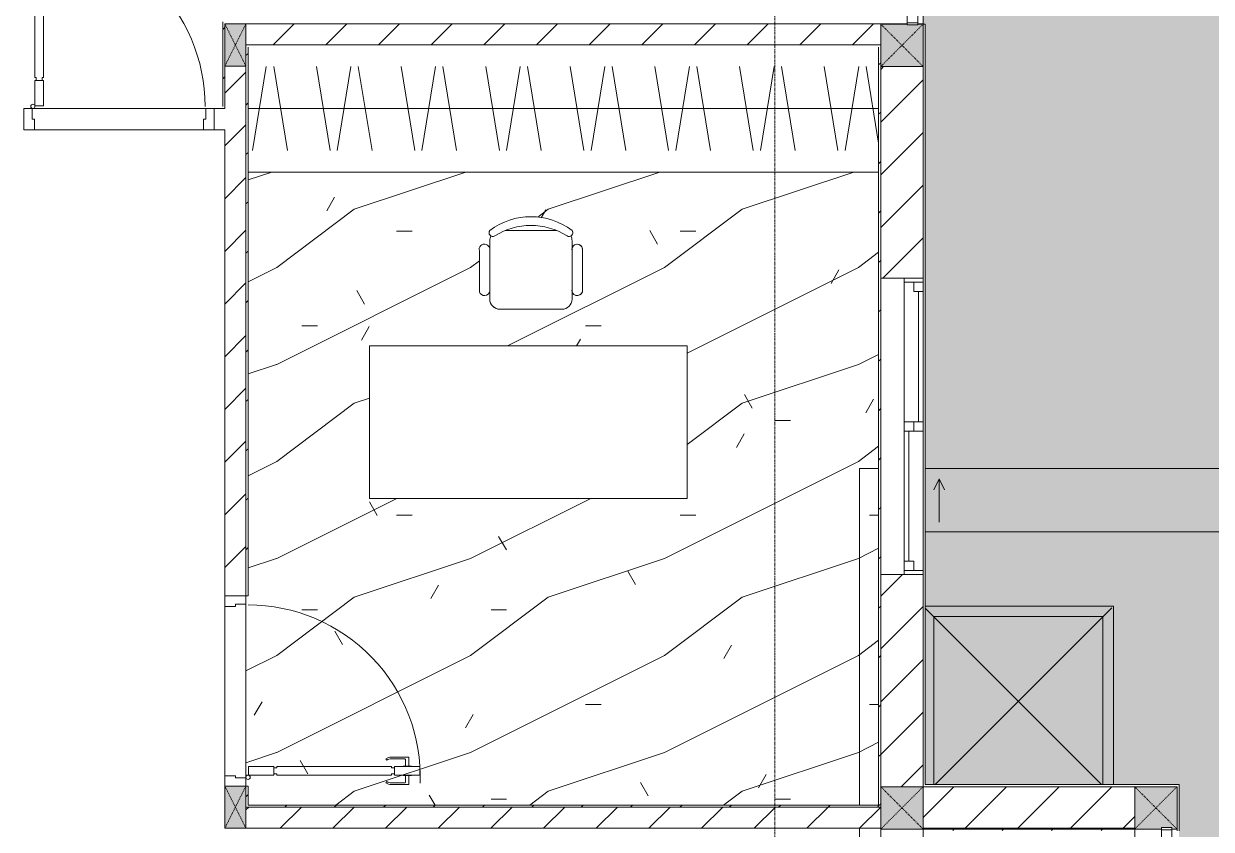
# Model space of a CAD drawing. Header units: millimetres. Extents: x 5357 to 259384, y -16348 to 109893.
# Drawn here: x 49203 to 54814, y 56633 to 60437 of the extents above; entities that cross this region are included whole.
import ezdxf

# ---------------------------------------------------------------- set-up
doc = ezdxf.new("R2010")
doc.units = ezdxf.units.MM
doc.linetypes.add('Dash', pattern=[6, 3, -3])
doc.linetypes.add('Grid Line', pattern=[22.225, 12.7, -3.175, 3.175, -3.175])
for name, color, linetype, lineweight in [('0-1', 7, 'Continuous', 5), ('A-DETL-GENF-1', 53, 'Continuous', 9), ('A-DOOR-1', 254, 'Continuous', 9), ('A-DOOR-2', 53, 'Continuous', 9), ('A-FLOR-1', 53, 'Continuous', 9), ('A-FLOR-HRAL', 11, 'Continuous', 9), ('A-FLOR-HRAL-1', 254, 'Continuous', 9), ('A-FLOR-HRAL-2', 53, 'Continuous', 9), ('A-FLOR-PATT', 8, 'Continuous', 9), ('A-FLOR-PATT-1', 10, 'Continuous', 9), ('A-GLAZ', 151, 'Continuous', 9), ('A-WALL', 113, 'Continuous', 9), ('A-WALL-1', 9, 'Continuous', 18), ('A-WALL-2', 53, 'Continuous', 9), ('A-WALL-3', 113, 'Continuous', 18), ('A-WALL-PATT', 111, 'Continuous', 9), ('A-WALL-PATT-1', 10, 'Continuous', 9), ('A-WALL-PATT-2', 53, 'Continuous', 9), ('G-IMPT', 8, 'Continuous', 9), ('I-FURN', 30, 'Continuous', 9), ('I-FURN-1', 254, 'Continuous', 9), ('I-WALL-1', 9, 'Continuous', 18), ('M-EQPM', 50, 'Continuous', 9), ('S-BEAM-1', 53, 'Continuous', 9), ('S-COLS', 52, 'Continuous', 9), ('S-COLS-1', 253, 'Continuous', 5), ('S-COLS-2', 9, 'Continuous', 18), ('S-COLS-3', 53, 'Continuous', 9), ('S-COLS-4', 254, 'Continuous', 9), ('S-COLS-5', 52, 'Continuous', 18), ('S-COLS-6', 52, 'Dash', 9), ('S-COLS-HDLN', 52, 'Dash', 9), ('S-COLS-HDLN-1', 53, 'Dash', 9), ('S-GRID-1', 1, 'Grid Line', 9)]:
    doc.layers.add(name, color=color, linetype=linetype, lineweight=lineweight)
pattern_1 = [(45, (0, 0), (-124.4508, 124.4508), [])]
pattern_2 = [(45, (0, 0), (-116.67262, 116.67262), [])]

# ---------------------------------------------------------------- blocks, each defined once
blk = doc.blocks.new('NCV_TKTC_KET CAU_rvt-1-TKCS_MB CẢNH QUAN CÂY XANH')
at = {"layer": 'A-FLOR-1'}
for p, q in [((53452.6, 60436.9), (53452.6, 61511.9)), ((53377.6, 60436.9), (53252.6, 60436.9)), ((53452.6, 60436.9), (53427.6, 60436.9))]:
    blk.add_line(p, q, dxfattribs=at)
at = {"layer": 'S-BEAM-1'}
blk.add_line((54452.6, 56633.3), (54452.6, 53511.9), dxfattribs=at)
blk = doc.blocks.new('DOOR_CW_01 CANH MO-PANEL KINH - DIW_01-900x2200-CỬA GỖ VÂN LAMINATE-553375-TKCS_MB CẢNH QUAN CÂY XANH')
at = {"layer": 'A-DETL-GENF-1'}
for p, q in [((-397, -182), (-397, -62)), ((-397, -62), (-357, -62)), ((-357, -62), (-357, -182)), ((-357, -182), (-397, -182)), ((-397, -196), (-391, -196)), ((-397, -738), (-397, -196)), ((-391, -196), (-391, -182)), ((-391, -182), (-363, -182)), ((-363, -182), (-363, -196)), ((-357, -196), (-363, -196)), ((-357, -196), (-357, -738)), ((-433.9, -711.2), (-427.3, -715.8)), ((-320.1, -711.2), (-326.7, -715.8)), ((-442, -737), (-442, -816.5)), ((-434, -799.5), (-434, -737)), ((-397, -738), (-391, -738)), ((-357, -752), (-397, -752)), ((-397, -752), (-397, -872)), ((-391, -752), (-391, -738)), ((-363, -752), (-391, -752)), ((-357, -738), (-363, -738)), ((-363, -738), (-363, -752)), ((-357, -872), (-357, -752)), ((-320, -799.5), (-320, -737)), ((-312, -737), (-312, -816.5)), ((-399, -820.5), (-438, -820.5)), ((-399, -803.5), (-430, -803.5)), ((-399, -792.2), (-399, -831.8)), ((-397, -792.2), (-399, -792.2)), ((-399, -831.8), (-397, -831.8)), ((-397, -792.2), (-397, -831.8)), ((-357, -792.2), (-357, -831.8)), ((-357, -792.2), (-355, -792.2)), ((-355, -831.8), (-357, -831.8)), ((-355, -792.2), (-355, -831.8)), ((-355, -803.5), (-324, -803.5)), ((-355, -820.5), (-316, -820.5)), ((-397, -872), (-357, -872))]:
    blk.add_line(p, q, dxfattribs=at)
blk.add_circle((-407, -60), 10, dxfattribs=at)
for centre, radius, start, end in [((-407, -60), 814, 268, 0), ((-397, -737), 45, 145, 180), ((-397, -737), 37, 145, 180), ((-357, -737), 37, 0, 35), ((-357, -737), 45, 360, 35), ((-438, -816.5), 4, 180, 270), ((-430, -799.5), 4, 180, 270), ((-324, -799.5), 4, 270, 0), ((-316, -816.5), 4, 270, 0)]:
    blk.add_arc(centre, radius, start, end, dxfattribs=at)
at = {"layer": 'A-DOOR-2'}
for p, q in [((-450, -50), (-450, 50)), ((-450, 50), (-400, 50)), ((-400, 50), (-400, 0)), ((400, 0), (400, 50)), ((400, 50), (450, 50)), ((450, 50), (450, -50)), ((-410, -50), (-450, -50)), ((-410, 0), (-410, -50)), ((-400, 0), (-410, 0)), ((-407, -50), (-382, -50)), ((410, 0), (400, 0)), ((410, -50), (410, 0)), ((450, -50), (410, -50))]:
    blk.add_line(p, q, dxfattribs=at)
blk = doc.blocks.new('TU DO LV A - TU DO LV A-V19-TKCS_MB CẢNH QUAN CÂY XANH')
at = {"layer": 'I-FURN'}
for p, q in [((10, 0), (2990, 0)), ((169, -101), (104.4, -499)), ((202.5, -101), (267.1, -499)), ((404.3, -101), (468.9, -499)), ((569, -101), (504.4, -499)), ((602.5, -101), (667.1, -499)), ((804.3, -101), (868.9, -499)), ((969, -101), (904.4, -499)), ((1002.5, -101), (1067.1, -499)), ((1204.3, -101), (1268.9, -499)), ((1369, -101), (1304.4, -499)), ((1402.5, -101), (1467.1, -499)), ((1604.3, -101), (1668.9, -499)), ((1769, -101), (1704.4, -499)), ((1802.5, -101), (1867.1, -499)), ((2004.3, -101), (2068.9, -499)), ((2169, -101), (2104.4, -499)), ((2202.5, -101), (2267.1, -499)), ((2404.3, -101), (2468.9, -499)), ((2569, -101), (2504.4, -499)), ((2602.5, -101), (2667.1, -499)), ((2804.3, -101), (2868.9, -499)), ((2969, -101), (2904.4, -499)), ((10, -136.3), (68.9, -499)), ((10, -300), (2990, -300)), ((0, -600), (0, -590))]:
    blk.add_line(p, q, dxfattribs=at)
at = {"layer": 'I-FURN-1'}
for p, q in [((10, 0), (2990, 0)), ((0, -600), (0, -590))]:
    blk.add_line(p, q, dxfattribs=at)
blk = doc.blocks.new('BAN LV A - BAN LV A_dwg_ban hoc2-348006-TKCS_MB CẢNH QUAN CÂY XANH')
at = {"layer": 'I-FURN'}
for p, q in [((145.8, 437.4), (-145.8, 437.4)), ((-243, 354.4), (-243, 162)), ((-194.4, 388.8), (-194.4, 113.4)), ((194.4, 113.4), (194.4, 388.8)), ((194.4, 351.4), (194.4, 150.8)), ((243.7, 162), (243.7, 354.4)), ((-120.5, 64.8), (120.5, 64.8))]:
    blk.add_line(p, q, dxfattribs=at)
at = {"layer": 'I-FURN', "flags": 128}
blk.add_lwpolyline([(-737.8, 610.5), (-737.8, 1330.5), (-154.9, 1330.5), (762.2, 1330.5), (762.2, 610.5)], close=True, dxfattribs=at)
at = {"layer": 'I-FURN'}
for centre, radius, start, end in [((-145.8, 388.8), 48.6, 90, 180), ((145.8, 388.8), 48.6, 360, 90), ((-218.7, 347.3), 25.3, 343.7398, 163.7398), ((219.4, 347.3), 25.3, 16.2602, 170.7054), ((-218.7, 154.9), 25.3, 163.7398, 16.2602), ((-145.8, 113.4), 48.6, 180, 207.5844), ((145.8, 113.4), 48.6, 332.4156, 0), ((219.4, 154.9), 25.3, 189.2946, 16.2602), ((-180.2, 75.4), 17.8, 57.9726, 216.6901), ((0, 324), 324, 233.1301, 306.8699), ((0, 359.3), 318.2, 237.5758, 302.4242), ((180.2, 75.4), 17.8, 323.3099, 122.0274)]:
    blk.add_arc(centre, radius, start, end, dxfattribs=at)
blk = doc.blocks.new('BAN LV A - BAN LV A_dwg-348005-TKCS_MB CẢNH QUAN CÂY XANH')
at = {"extrusion": (0, 0, -1), "zscale": -1, "rotation": 180}
blk.add_blockref('BAN LV A - BAN LV A_dwg_ban hoc2-348006-TKCS_MB CẢNH QUAN CÂY XANH', (-729, 1383.7), dxfattribs=at)
blk = doc.blocks.new('BAN LV A - BAN LV A-401069-TKCS_MB CẢNH QUAN CÂY XANH')
at = {"layer": 'I-FURN-1'}
for p, q in [((-8.8, -53.2), (1491.2, -53.2)), ((-8.8, -773.2), (-8.8, -53.2)), ((1491.2, -53.2), (1491.2, -773.2)), ((1491.2, -773.2), (-8.8, -773.2)), ((583.2, -946.3), (874.8, -946.3)), ((534.6, -1029.3), (534.6, -994.9)), ((923.4, -994.9), (923.4, -1032.3)), ((486, -1221.7), (486, -1029.3)), ((972.7, -1029.3), (972.7, -1221.7)), ((923.4, -1232.9), (923.4, -1270.3)), ((534.6, -1270.3), (534.6, -1235.9))]:
    blk.add_line(p, q, dxfattribs=at)
for centre, radius, start, end in [((583.2, -994.9), 48.6, 90, 180), ((874.8, -994.9), 48.6, 0, 90), ((510.3, -1036.4), 25.3, 16.2602, 163.7398), ((948.4, -1036.4), 25.3, 16.2602, 170.7054), ((510.3, -1228.8), 25.3, 163.7398, 343.7398), ((948.4, -1228.8), 25.3, 189.2946, 16.2602), ((583.2, -1270.3), 48.6, 180, 207.5844), ((874.8, -1270.3), 48.6, 332.4156, 0), ((548.9, -1308.3), 17.8, 119.404, 216.6901), ((729, -1059.7), 324, 233.1301, 306.8699), ((909.2, -1308.3), 17.8, 323.3099, 60.596)]:
    blk.add_arc(centre, radius, start, end, dxfattribs=at)
at = {"extrusion": (0, 0, -1), "zscale": -1, "rotation": 180}
blk.add_blockref('BAN LV A - BAN LV A_dwg-348005-TKCS_MB CẢNH QUAN CÂY XANH', (0, 0), dxfattribs=at)
blk = doc.blocks.new('Railing - 50 x 10mm-457210-TKCS_MB CẢNH QUAN CÂY XANH')
at = {"layer": 'A-FLOR-HRAL-2'}
for p, q in [((25, 5), (-25, 5)), ((-25, 5), (-25, -5)), ((25, -5), (25, 5)), ((-25, -5), (25, -5))]:
    blk.add_line(p, q, dxfattribs=at)
blk = doc.blocks.new('Railing - Railing-641413-TKCS_MB CẢNH QUAN CÂY XANH')
at = {"layer": 'A-FLOR-HRAL-2'}
for p, q in [((30469.2, 52251.2), (30469.2, 51181.2)), ((30519.2, 51181.2), (30519.2, 52251.2))]:
    blk.add_line(p, q, dxfattribs=at)
at = {"extrusion": (0, 0, -1), "zscale": -1}
for p in [(-30494.2, 52301.2), (-30494.2, 51176.2)]:
    blk.add_blockref('Railing - 50 x 10mm-457210-TKCS_MB CẢNH QUAN CÂY XANH', p, dxfattribs=at)
blk = doc.blocks.new('G1_SOF - BO TRU - 100x200-746114-TKCS_MB CẢNH QUAN CÂY XANH')
at = {"layer": 'S-COLS-3'}
blk.add_hatch(color=256, dxfattribs=at).paths.add_polyline_path([(-50, -98.4), (50, -98.4), (50, 100), (-50, 100)])
at = {"layer": 'S-COLS-2'}
for p, q in [((-50, 100), (50, 100)), ((-50, -98.4), (-50, 100)), ((50, 100), (50, -98.4))]:
    blk.add_line(p, q, dxfattribs=at)
at = {"layer": 'S-COLS-HDLN-1'}
for p, q in [((50, -100), (-50, 100)), ((-50, -100), (50, 100))]:
    blk.add_line(p, q, dxfattribs=at)
blk = doc.blocks.new('G1_SOF - BO TRU - 100x200-V59-TKCS_MB CẢNH QUAN CÂY XANH')
at = {"layer": 'S-COLS-3'}
blk.add_hatch(color=256, dxfattribs=at).paths.add_polyline_path([(-50, -100), (50, -100), (50, 100), (-50, 100)])
at = {"layer": 'S-COLS-2'}
for p, q in [((-50, 100), (50, 100)), ((-50, -100), (-50, 100)), ((50, 100), (50, -100)), ((50, -100), (-50, -100))]:
    blk.add_line(p, q, dxfattribs=at)
at = {"layer": 'S-COLS-HDLN-1'}
for p, q in [((50, -100), (-50, 100)), ((-50, -100), (50, 100))]:
    blk.add_line(p, q, dxfattribs=at)
blk = doc.blocks.new('DOOR_CW_01 CANH MO-PANEL KINH - DIG_01-900x2200-CỬA NHÔM KÍNH-400868-TKCS_MB CẢNH QUAN CÂY XANH')
at = {"layer": 'A-DETL-GENF-1'}
for p, q in [((-397, 872), (-357, 872)), ((-397, 752), (-397, 872)), ((-357, 872), (-357, 752)), ((-442, 737), (-442, 816.5)), ((-399, 820.5), (-438, 820.5)), ((-434, 799.5), (-434, 737)), ((-399, 803.5), (-430, 803.5)), ((-399, 831.8), (-397, 831.8)), ((-399, 792.2), (-399, 831.8)), ((-397, 792.2), (-399, 792.2)), ((-397, 792.2), (-397, 831.8)), ((-357, 792.2), (-357, 831.8)), ((-355, 831.8), (-357, 831.8)), ((-357, 792.2), (-355, 792.2)), ((-355, 792.2), (-355, 831.8)), ((-355, 820.5), (-316, 820.5)), ((-355, 803.5), (-324, 803.5)), ((-320, 799.5), (-320, 737)), ((-312, 737), (-312, 816.5)), ((-357, 752), (-397, 752)), ((-397, 738), (-391, 738)), ((-397, 738), (-397, 196)), ((-363, 752), (-391, 752)), ((-391, 752), (-391, 738)), ((-363, 738), (-363, 752)), ((-357, 738), (-363, 738)), ((-357, 196), (-357, 738)), ((-433.9, 711.2), (-427.3, 715.8)), ((-320.1, 711.2), (-326.7, 715.8)), ((-397, 196), (-391, 196)), ((-357, 182), (-397, 182)), ((-397, 182), (-397, 62)), ((-391, 196), (-391, 182)), ((-391, 182), (-363, 182)), ((-357, 196), (-363, 196)), ((-363, 182), (-363, 196)), ((-357, 62), (-357, 182)), ((-397, 62), (-357, 62))]:
    blk.add_line(p, q, dxfattribs=at)
blk.add_circle((-407, 60), 10, dxfattribs=at)
for centre, radius, start, end in [((-407, 60), 814, 360, 92), ((-438, 816.5), 4, 90, 180), ((-430, 799.5), 4, 90, 180), ((-324, 799.5), 4, 360, 90), ((-316, 816.5), 4, 0, 90), ((-397, 737), 45, 180, 215), ((-397, 737), 37, 180, 215), ((-357, 737), 37, 325, 0), ((-357, 737), 45, 325, 0)]:
    blk.add_arc(centre, radius, start, end, dxfattribs=at)
at = {"layer": 'A-DOOR-2'}
for p, q in [((-410, 50), (-450, 50)), ((-450, 50), (-450, -50)), ((-410, 0), (-410, 50)), ((-400, 0), (-410, 0)), ((-407, 50), (-382, 50)), ((-400, -50), (-400, 0)), ((410, 0), (400, 0)), ((400, 0), (400, -50)), ((450, 50), (410, 50)), ((410, 50), (410, 0)), ((450, -50), (450, 50)), ((-450, -50), (-400, -50)), ((400, -50), (450, -50))]:
    blk.add_line(p, q, dxfattribs=at)
blk = doc.blocks.new('NCV_TKTC_TANG 1_rvt-1-TKCS_MB CẢNH QUAN CÂY XANH')
at = {"layer": 'A-FLOR-PATT-1'}
h = blk.add_hatch(dxfattribs=at)
h.set_pattern_fill('FP_5', color=256, style=0, pattern_type=2)
h.set_pattern_definition([(0, (0, 0), (1788.16, 447.04), [73.762, -1267.358, 73.762, -1267.358, -7152.64]), (0, (0, 0), (1788.16, 447.04), [-2682.24, 73.762, -2608.478, 73.762, -1267.358, -3129.28]), (0, (0, 0), (1788.16, 447.04), [-6705.6, 73.762, -820.318, 73.762, -2161.438]), (120, (670.56, 223.5), (-1281.228, 1325.072), [73.762, -1267.358, 73.762, -8419.998]), (120, (670.56, 223.5), (-1281.228, 1325.072), [-1414.882, -1267.358, 73.762, -2608.478, -4470.4]), (120, (670.56, 223.5), (-1281.228, 1325.072), [-5364.48, 73.762, -1267.358, 73.762, -3055.518]), (120, (670.56, 223.5), (-1281.228, 1325.072), [-6779.362, -820.318, 73.762, -2161.438]), (240, (894.1, 1117.6), (-506.932, -1772.112), [73.762, -1267.358, 73.762, -8419.998]), (240, (894.1, 1117.6), (-506.932, -1772.112), [-1414.882, -1267.358, 73.762, -2608.478, -4470.4]), (240, (894.1, 1117.6), (-506.932, -1772.112), [-5364.48, 73.762, -1267.358, 73.762, -3055.518]), (240, (894.1, 1117.6), (-506.932, -1772.112), [-6779.362, -820.318, 73.762, -2161.438])])
h.paths.add_polyline_path([(51353.6, 56746.9), (53242.6, 56746.9), (53242.6, 59736.9), (50262.6, 59736.9), (50262.6, 57735.3), (50252.6, 57735.3), (50252.6, 56835.3), (50262.6, 56835.3), (50262.6, 56746.9), (50837.1, 56746.9)])
h.paths.add_polyline_path([(50837.1, 58195.3), (50837.1, 58915.3), (52337.1, 58915.3), (52337.1, 58195.3), (51353.6, 58195.3)])
h.paths.add_polyline_path([(51453.5, 59088.4), (51440.9, 59090.1), (51429.2, 59095), (51419.1, 59102.7), (51411.4, 59112.7), (51406.5, 59124.5), (51404.9, 59137), (51403.1, 59168.5), (51395.7, 59158.8), (51384.5, 59153.7), (51372.2, 59154.4), (51361.8, 59160.9), (51355.6, 59174.9), (51357.3, 59382.4), (51365.6, 59391.8), (51377.4, 59396.1), (51389.8, 59394.2), (51399.8, 59386.5), (51404.9, 59375), (51406.3, 59424), (51410.4, 59435), (51404.2, 59440.8), (51402.3, 59444.7), (51406.9, 59462.3), (51455.5, 59492.2), (51511, 59513.6), (51569.5, 59524.5), (51629, 59524.5), (51687.5, 59513.6), (51743, 59492.2), (51793.7, 59461), (51794.3, 59440.8), (51788.1, 59435), (51792.2, 59424), (51793.7, 59412.4), (51793.7, 59378), (51800.4, 59389.2), (51811.9, 59395.5), (51825, 59395.2), (51836.2, 59388.4), (51841.4, 59378), (51842.3, 59363.8), (51842.3, 59171.5), (51830.4, 59156.5), (51818, 59153.2), (51805.5, 59156.5), (51796.3, 59165.5), (51793.7, 59165.5), (51792, 59124.5), (51787.1, 59112.7), (51778, 59101.6), (51769.4, 59095), (51757.6, 59090.1), (51745.1, 59088.4)])
h = blk.add_hatch(dxfattribs=at)
h.set_pattern_fill('FP_4', color=256, style=0, pattern_type=2)
h.set_pattern_definition([(216.87, (366.52, 916.3), (2748.89673, 1832.6049), [458.15, -4123.35]), (206.565, (916.3, 641.4), (-916.3012, -916.2996), [1024.455, -1024.455]), (198.435, (916.3, 183.26), (-1832.5985, -916.3019), [579.52, -2318.076])])
h.paths.add_polyline_path([(51353.6, 56746.9), (53242.6, 56746.9), (53242.6, 59736.9), (50262.6, 59736.9), (50262.6, 57735.3), (50252.6, 57735.3), (50252.6, 56835.3), (50262.6, 56835.3), (50262.6, 56746.9), (50837.1, 56746.9)])
h.paths.add_polyline_path([(50837.1, 58195.3), (50837.1, 58915.3), (52337.1, 58915.3), (52337.1, 58195.3), (51353.6, 58195.3)])
h.paths.add_polyline_path([(51453.5, 59088.4), (51440.9, 59090.1), (51429.2, 59095), (51419.1, 59102.7), (51411.4, 59112.7), (51406.5, 59124.5), (51404.9, 59137), (51403.1, 59168.5), (51395.7, 59158.8), (51384.5, 59153.7), (51372.2, 59154.4), (51361.8, 59160.9), (51355.6, 59174.9), (51357.3, 59382.4), (51365.6, 59391.8), (51377.4, 59396.1), (51389.8, 59394.2), (51399.8, 59386.5), (51404.9, 59375), (51406.3, 59424), (51410.4, 59435), (51404.2, 59440.8), (51402.3, 59444.7), (51406.9, 59462.3), (51455.5, 59492.2), (51511, 59513.6), (51569.5, 59524.5), (51629, 59524.5), (51687.5, 59513.6), (51743, 59492.2), (51793.7, 59461), (51794.3, 59440.8), (51788.1, 59435), (51792.2, 59424), (51793.7, 59412.4), (51793.7, 59378), (51800.4, 59389.2), (51811.9, 59395.5), (51825, 59395.2), (51836.2, 59388.4), (51841.4, 59378), (51842.3, 59363.8), (51842.3, 59171.5), (51830.4, 59156.5), (51818, 59153.2), (51805.5, 59156.5), (51796.3, 59165.5), (51793.7, 59165.5), (51792, 59124.5), (51787.1, 59112.7), (51778, 59101.6), (51769.4, 59095), (51757.6, 59090.1), (51745.1, 59088.4)])
at = {"layer": 'A-WALL-PATT-1'}
h = blk.add_hatch(dxfattribs=at)
h.set_pattern_fill('FP_2', color=256, style=0, pattern_type=2)
h.set_pattern_definition(pattern_1)
h.paths.add_polyline_path([(50252.6, 60336.9), (53252.6, 60336.9), (53252.6, 60436.9), (50252.6, 60436.9)])
h = blk.add_hatch(dxfattribs=at)
h.set_pattern_fill('FP_2', color=256, style=0, pattern_type=2)
h.set_pattern_definition(pattern_1)
h.paths.add_polyline_path([(50152.6, 57735.3), (50252.6, 57735.3), (50252.6, 60236.9), (50152.6, 60236.9), (50152.6, 58608.4)])
h = blk.add_hatch(dxfattribs=at)
h.set_pattern_fill('FP_2', color=256, style=0, pattern_type=2)
h.set_pattern_definition(pattern_1)
h.paths.add_polyline_path([(50252.6, 56636.9), (53252.6, 56636.9), (53252.6, 56736.9), (50252.6, 56736.9)])
at = {"layer": 'A-WALL-PATT-2'}
h = blk.add_hatch(dxfattribs=at)
h.set_pattern_fill('FP_10', color=256, style=0, pattern_type=2)
h.set_pattern_definition(pattern_2)
h.paths.add_polyline_path([(50143.2, 60036.9), (50152.6, 60036.9), (50152.6, 60446.9), (50142.6, 60446.9), (50142.6, 60036.9)])
h = blk.add_hatch(dxfattribs=at)
h.set_pattern_fill('FP_10', color=256, style=0, pattern_type=2)
h.set_pattern_definition(pattern_2)
h.paths.add_polyline_path([(50262.6, 56746.9), (50262.6, 56835.3), (50252.6, 56835.3), (50252.6, 56746.9)])
h.paths.add_polyline_path([(50262.6, 57735.3), (50262.6, 60326.9), (50252.6, 60326.9), (50252.6, 57735.3)])
h = blk.add_hatch(dxfattribs=at)
h.set_pattern_fill('FP_10', color=256, style=0, pattern_type=2)
h.set_pattern_definition(pattern_2)
h.paths.add_polyline_path([(53252.6, 56736.9), (53252.6, 60326.9), (53242.6, 60326.9), (53242.6, 56736.9)])
h = blk.add_hatch(dxfattribs=at)
h.set_pattern_fill('FP_10', color=256, style=0, pattern_type=2)
h.set_pattern_definition(pattern_2)
h.paths.add_polyline_path([(51353.6, 56736.9), (53242.6, 56736.9), (53242.6, 56746.9), (50252.6, 56746.9), (50252.6, 56736.9)])
h = blk.add_hatch(dxfattribs=at)
h.set_pattern_fill('FP_10', color=256, style=0, pattern_type=2)
h.set_pattern_definition(pattern_2)
h.paths.add_polyline_path([(53462.6, 56626.9), (54452.6, 56626.9), (54452.6, 56636.9), (53452.6, 56635.9), (53452.6, 56626.9)])
at = {"layer": 'A-FLOR-1'}
for p, q in [((50062.6, 60036.9), (49242.6, 60036.9)), ((50052.6, 59936.9), (49252.6, 59936.9)), ((49252.6, 59936.9), (50052.6, 59936.9)), ((50252.6, 57695.3), (50252.6, 56875.3)), ((50152.6, 56885.3), (50152.6, 57685.3)), ((53252.6, 56626.9), (53252.6, 56636.9))]:
    blk.add_line(p, q, dxfattribs=at)
at = {"layer": 'A-WALL-1'}
for p, q in [((53252.6, 60336.9), (53252.6, 60436.9)), ((50252.6, 60336.9), (53252.6, 60336.9)), ((50152.6, 60036.9), (50142.6, 60036.9)), ((50152.6, 59936.9), (50152.6, 59926.9)), ((53252.6, 56736.9), (50252.6, 56736.9)), ((53252.6, 56636.9), (53252.6, 56736.9)), ((50252.6, 56636.9), (53252.6, 56636.9))]:
    blk.add_line(p, q, dxfattribs=at)
at = {"layer": 'A-WALL-2'}
for p, q in [((53252.6, 60436.9), (50252.6, 60436.9)), ((50152.6, 60236.9), (50152.6, 60036.9)), ((50152.6, 60036.9), (50152.6, 60236.9)), ((50252.6, 57735.3), (50252.6, 60236.9)), ((50252.6, 60236.9), (50252.6, 57735.3)), ((50142.6, 60036.9), (50102.6, 60036.9)), ((50052.6, 59936.9), (49252.6, 59936.9)), ((50102.6, 59936.9), (50152.6, 59936.9)), ((50152.6, 59926.9), (50152.6, 57735.3)), ((50252.6, 57695.3), (50252.6, 56875.3)), ((50152.6, 56885.3), (50152.6, 57685.3))]:
    blk.add_line(p, q, dxfattribs=at)
at = {"layer": 'I-WALL-1'}
for p, q in [((50142.6, 60446.9), (50142.6, 60046.9)), ((50262.6, 57735.3), (50262.6, 60326.9)), ((53242.6, 60326.9), (53242.6, 56746.9)), ((53252.6, 56736.9), (53252.6, 60326.9)), ((50142.6, 60036.9), (50152.6, 60036.9)), ((50252.6, 57735.3), (50262.6, 57735.3)), ((50262.6, 56835.3), (50252.6, 56835.3)), ((50262.6, 56746.9), (50262.6, 56835.3)), ((50252.6, 56736.9), (53242.6, 56736.9)), ((53242.6, 56746.9), (50262.6, 56746.9)), ((53242.6, 56736.9), (53252.6, 56736.9)), ((54452.6, 56636.9), (53452.6, 56636.9)), ((53452.6, 56636.9), (53452.6, 56626.9)), ((54452.6, 56626.9), (54452.6, 56636.9))]:
    blk.add_line(p, q, dxfattribs=at)
at = {"layer": 'A-DOOR-1'}
blk.add_blockref('DOOR_CW_01 CANH MO-PANEL KINH - DIG_01-900x2200-CỬA NHÔM KÍNH-400868-TKCS_MB CẢNH QUAN CÂY XANH', (49652.6, 59986.9), dxfattribs=at)
at = {"layer": 'A-DOOR-1', "rotation": 90.00000000000118}
blk.add_blockref('DOOR_CW_01 CANH MO-PANEL KINH - DIW_01-900x2200-CỬA GỖ VÂN LAMINATE-553375-TKCS_MB CẢNH QUAN CÂY XANH', (50202.6, 57285.3), dxfattribs=at)
at = {"layer": 'A-FLOR-HRAL-1'}
blk.add_blockref('Railing - Railing-641413-TKCS_MB CẢNH QUAN CÂY XANH', (22908.5, 9260.7), dxfattribs=at)
at = {"layer": 'I-FURN-1', "rotation": 180}
for name, p in [('TU DO LV A - TU DO LV A-V19-TKCS_MB CẢNH QUAN CÂY XANH', (53252.6, 59736.9)), ('BAN LV A - BAN LV A-401069-TKCS_MB CẢNH QUAN CÂY XANH', (52328.3, 58142.1))]:
    blk.add_blockref(name, p, dxfattribs=at)
at = {"layer": 'S-COLS-4', "rotation": 180}
for name, p in [('G1_SOF - BO TRU - 100x200-V59-TKCS_MB CẢNH QUAN CÂY XANH', (50202.6, 60336.9)), ('G1_SOF - BO TRU - 100x200-746114-TKCS_MB CẢNH QUAN CÂY XANH', (50202.6, 56736.9))]:
    blk.add_blockref(name, p, dxfattribs=at)
blk = doc.blocks.new('1_FAMILY RVT - W01-WxH 1400x1400xmm-389822-TKCS_MB CẢNH QUAN CÂY XANH')
at = {"layer": 'A-GLAZ'}
for p, q in [((248.4, 172.39), (299.2, 197.79)), ((248.4, 172.39), (299.2, 146.99)), ((248.4, 172.39), (451.6, 172.39)), ((-700, 96.19), (-700, -103.81)), ((700, 96.19), (-700, 96.19)), ((-700, 96.19), (-636.5, 96.19)), ((-680.95, 96.19), (-680.95, 7.29)), ((-636.5, 96.19), (-22.225, 96.19)), ((-636.5, 96.19), (-636.5, 51.74)), ((-636.5, 73.965), (-22.225, 73.965)), ((-22.225, 7.29), (-22.225, 96.19)), ((-22.225, 96.19), (22.225, 96.19)), ((22.225, 96.19), (680.95, 96.19)), ((22.225, 96.19), (22.225, 7.29)), ((680.95, 96.19), (700, 96.19)), ((680.95, 96.19), (680.95, 7.29)), ((700, -103.81), (700, 96.19)), ((-700, 7.29), (-680.95, 7.29)), ((-636.5, 51.74), (-680.95, 51.74)), ((-680.95, 7.29), (-22.225, 7.29)), ((22.225, 51.74), (-22.225, 51.74)), ((-22.225, 7.29), (22.225, 7.29)), ((22.225, 29.515), (636.5, 29.515)), ((22.225, 7.29), (636.5, 7.29)), ((636.5, 51.74), (636.5, 7.29)), ((680.95, 51.74), (636.5, 51.74)), ((636.5, 7.29), (700, 7.29)), ((-700, -103.81), (700, -103.81))]:
    blk.add_line(p, q, dxfattribs=at)
blk = doc.blocks.new('Railing - 50 x 10mm-1251311-TKCS_MB CẢNH QUAN CÂY XANH')
at = {"layer": 'A-FLOR-HRAL'}
for p, q in [((25, 5), (-25, 5)), ((-25, 5), (-25, -5)), ((25, -5), (25, 5)), ((-25, -5), (25, -5))]:
    blk.add_line(p, q, dxfattribs=at)
blk = doc.blocks.new('Railing - Railing-1598497-TKCS_MB CẢNH QUAN CÂY XANH')
at = {"layer": 'A-FLOR-HRAL'}
for p, q in [((54578.6, 56630.3), (54578.6, 53516.9)), ((54628.6, 53516.9), (54628.6, 56630.3))]:
    blk.add_line(p, q, dxfattribs=at)
for p in [(54603.6, 56635.3), (54603.6, 53511.9)]:
    blk.add_blockref('Railing - 50 x 10mm-1251311-TKCS_MB CẢNH QUAN CÂY XANH', p)
blk = doc.blocks.new('TKTC_XREF_251221_MB TANG 1 - TKTC_XREF_260130_MB TANG 1_dwg-4202109-TKCS_MB CẢNH QUAN CÂY XANH')
at = {"layer": 'G-IMPT'}
blk.add_line((-149699, -340911.3), (-149699, -339834.7), dxfattribs=at)
blk = doc.blocks.new('TKTC_XREF_251221_MB TANG 1 - TKTC_XREF_251221_MB TANG 1-2038492-TKCS_MB CẢNH QUAN CÂY XANH')
blk.add_blockref('TKTC_XREF_251221_MB TANG 1 - TKTC_XREF_260130_MB TANG 1_dwg-4202109-TKCS_MB CẢNH QUAN CÂY XANH', (169499.1, 384109.7))
blk = doc.blocks.new('TKTC_NAP THAM BE NUOC NGAM_260130 - TKTC_XREF_260130_NAP THAM BE NUOC NGAM_dwg-4013458-TKCS_MB CẢNH QUAN CÂY XANH')
at = {"layer": 'G-IMPT'}
for p, q in [((-134909, 153914.7), (-149699, 153914.7)), ((-149699, 153254.7), (-148865.4, 152421)), ((-148817.4, 153256.3), (-149653.2, 152420.5)), ((-150009, 152213.7), (-150009, 149349.7))]:
    blk.add_line(p, q, dxfattribs=at)
at = {"layer": 'G-IMPT', "flags": 128}
for points in [[(-149919.1, 153914.7), (-150009, 153914.7), (-150009, 152324.7)], [(-149699, 153614.7), (-142334, 153614.7), (-142334, 149189.7), (-148499, 149189.7)], [(-149699, 153614.7), (-142334, 153614.7), (-142334, 149189.7)], [(-148809, 152421), (-148809, 153264.7), (-149699, 153264.7)], [(-148859, 152421), (-148859, 153214.7), (-149659, 153214.7), (-149659, 152420.6)]]:
    blk.add_lwpolyline(points, dxfattribs=at)
blk = doc.blocks.new('TKTC_NAP THAM BE NUOC NGAM_260130 - NẮP THĂM BỂ NƯỚC NGẦM-2336355-TKCS_MB CẢNH QUAN CÂY XANH')
blk.add_blockref('TKTC_NAP THAM BE NUOC NGAM_260130 - TKTC_XREF_260130_NAP THAM BE NUOC NGAM_dwg-4013458-TKCS_MB CẢNH QUAN CÂY XANH', (150009, -139814.7))
blk = doc.blocks.new('G1_SOF - BO TRU - 200x200-3050151-TKCS_MB CẢNH QUAN CÂY XANH')
at = {"layer": 'S-COLS-HDLN'}
for p, q in [((-100, 100), (100, -100)), ((100, 100), (-100, -100))]:
    blk.add_line(p, q, dxfattribs=at)

msp = doc.modelspace()

# ---------------------------------------------------------------- hatches: boundary and pattern name
at = {"layer": 'A-FLOR-PATT'}
h = msp.add_hatch(dxfattribs=at)
h.set_pattern_fill('FP_23', color=256, style=0, pattern_type=2)
h.set_pattern_definition([(0, (167.64, 11.2), (558.8, 558.8), [83.82, -16.764, 22.352, -16.764, -419.1]), (0, (167.64, 11.2), (558.8, 558.8), [-139.7, 83.82, -335.28]), (0, (139.7, 27.94), (558.8, 558.8), [55.88, -41.91, 83.82, -41.91, -335.28]), (0, (139.7, 27.94), (558.8, 558.8), [-223.52, 55.88, -279.4]), (0, (335.3, 251.46), (558.8, 558.8), [69.85, -27.94, 69.85, -391.16]), (0, (55.9, 363.2), (558.8, 558.8), [27.94, -55.88, 27.94, -447.04]), (90, (111.76, 363.2), (-558.8, 558.8), [50.292, -508.508]), (90, (279.4, 27.94), (-558.8, 558.8), [55.88, -502.92]), (90, (419.1, 251.46), (-558.8, 558.8), [55.88, -502.92]), (45, (352.04, 22.35), (0, 558.7996), [55.88, -734.383]), (135, (206.76, 22.35), (-558.7996, 0), [55.88, -734.383]), (63.435, (335.28, 25.15), (-0.0005, 558.8001), [55.88, -1193.635]), (75.964, (307.34, 27.94), (-0.00237, 558.80038), [55.88, -2248.111]), (75.964, (447.04, 251.46), (-0.00237, 558.80038), [44.704, -2259.287]), (75.964, (122.94, 363.22), (-0.00237, 558.80038), [39.116, -2264.875]), (104.036, (251.46, 27.94), (0.00237, 558.80038), [55.88, -2248.111]), (104.036, (391.16, 251.46), (0.00237, 558.80038), [44.704, -2259.287]), (104.036, (100.58, 363.22), (0.00237, 558.80038), [39.116, -2264.875]), (116.565, (223.52, 25.15), (0.0005, 558.8001), [55.88, -1193.634])])
h.paths.add_polyline_path([(54666.6, 53411.9), (60142.5, 53411.9), (60143.5, 55396.3), (62163.2, 55396.9), (62264.5, 55404), (62363.6, 55422.4), (62460.7, 55452.1), (62556.4, 55494.2), (62631.4, 55536.5), (62713.7, 55596.1), (62789, 55664.9), (62859.7, 55747.3), (62914.6, 55828.1), (62954.4, 55900.2), (62992.6, 55992.4), (63020.3, 56088.3), (63037, 56186.7), (63042.6, 56286.3), (63042.1, 61272.4), (63034.9, 61462.3), (63015.3, 61651.4), (62983.2, 61838.9), (62938.5, 62025), (62881.4, 62208.3), (62811.9, 62388), (62731.2, 62561.6), (62635.7, 62735.2), (62551.3, 62870.1), (62421.8, 63046.6), (62319, 63170.9), (62188.6, 63309.2), (62048.9, 63438.9), (61900.8, 63559.3), (61744.8, 63669.8), (61581.4, 63770.1), (61411, 63859.5), (61234, 63937.8), (61050.3, 64004.7), (60898.6, 64050.6), (60714.7, 64093.3), (60528.6, 64124), (60340.9, 64142.4), (60152.6, 64148.6), (60152.6, 64158.6), (54662.6, 64158.6), (54661.5, 61501.9), (53462.6, 61501.9), (53462.6, 61511.9), (53452.6, 61511.9), (53452.7, 60435.3), (53462.6, 60435.3), (53463.1, 56843.3), (54662.6, 56843.3), (54662.6, 53411.9)])
at = {"layer": 'A-WALL-PATT'}
h = msp.add_hatch(dxfattribs=at)
h.set_pattern_fill('FP_1', color=256, style=0, pattern_type=2)
h.set_pattern_definition(pattern_1)
h.paths.add_polyline_path([(53452.6, 56833.3), (53452.6, 57835.3), (53252.6, 57835.3), (53252.6, 56833.3)])
h.paths.add_polyline_path([(53452.6, 59235.3), (53452.6, 60235.3), (53252.6, 60235.3), (53252.6, 59235.3), (53311.4, 59235.3)])
h = msp.add_hatch(dxfattribs=at)
h.set_pattern_fill('FP_1', color=256, style=0, pattern_type=2)
h.set_pattern_definition(pattern_1)
h.paths.add_polyline_path([(53774.5, 56633.3), (54452.6, 56633.3), (54452.6, 56833.3), (53452.6, 56833.3), (53452.6, 56633.3)])
at = {"layer": 'S-COLS-1'}
for points in [[(53427.6, 60235.3), (53452.7, 60235.3), (53452.7, 60435.3), (53427.6, 60435.3), (53427.6, 60431.9), (53377.6, 60431.9), (53377.6, 60435.3), (53252.7, 60435.3), (53252.7, 60235.3), (53377.6, 60235.3)], [(53252.6, 56633.3), (53452.6, 56633.3), (53452.6, 56833.3), (53252.6, 56833.3), (53252.6, 56635.9)], [(54652.6, 56633.3), (54652.6, 56833.3), (54452.6, 56833.3), (54452.6, 56633.3), (54578.6, 56633.3), (54578.6, 56640.3), (54628.6, 56640.3), (54628.6, 56633.3)]]:
    msp.add_hatch(color=256, dxfattribs=at).paths.add_polyline_path(points)

# ---------------------------------------------------------------- linework, layer by layer
at = {"layer": 'A-WALL'}
for p, q in [((53452.6, 60235.3), (53252.6, 60235.3)), ((53452.6, 59235.3), (53452.6, 60235.3)), ((53452.6, 56833.3), (53452.6, 57835.3)), ((53252.6, 56833.3), (54452.6, 56833.3)), ((54452.6, 56633.3), (54452.6, 56833.3)), ((53452.6, 56633.3), (53252.6, 56633.3))]:
    msp.add_line(p, q, dxfattribs=at)
at = {"layer": 'A-WALL-3'}
for p, q in [((53452.6, 60435.3), (53452.6, 60235.3)), ((53462.6, 60435.3), (53452.6, 60435.3)), ((53462.6, 56843.3), (53462.6, 60435.3)), ((53252.6, 60235.3), (53252.6, 59235.3)), ((53252.6, 57835.3), (53252.6, 56833.3)), ((53452.6, 56833.3), (53452.6, 56460.3)), ((54662.6, 56843.3), (53462.6, 56843.3)), ((54452.6, 56833.3), (54652.6, 56833.3)), ((54652.6, 56833.3), (54652.6, 56625.2)), ((54662.6, 56625.2), (54662.6, 56843.3)), ((53252.6, 56633.3), (53252.6, 56460.3)), ((53452.6, 56633.3), (54452.6, 56633.3))]:
    msp.add_line(p, q, dxfattribs=at)
at = {"layer": 'S-COLS'}
for p, q in [((53252.7, 60235.3), (53452.7, 60235.3)), ((53452.6, 56833.3), (53252.6, 56833.3)), ((54452.6, 56833.3), (54452.6, 56633.3)), ((53252.6, 56633.3), (53452.6, 56633.3))]:
    msp.add_line(p, q, dxfattribs=at)
at = {"layer": 'S-COLS-5'}
for p, q in [((53377.6, 60435.3), (53252.7, 60435.3)), ((53252.7, 60435.3), (53252.7, 60235.3)), ((53452.7, 60435.3), (53427.6, 60435.3)), ((53452.7, 60235.3), (53452.7, 60435.3)), ((53252.6, 56833.3), (53252.6, 56633.3)), ((53452.6, 56633.3), (53452.6, 56833.3)), ((54652.6, 56833.3), (54452.6, 56833.3)), ((54652.6, 56633.3), (54652.6, 56833.3)), ((54452.6, 56633.3), (54578.6, 56633.3)), ((54628.6, 56633.3), (54652.6, 56633.3))]:
    msp.add_line(p, q, dxfattribs=at)
at = {"layer": 'S-GRID-1'}
msp.add_line((52752.6, 20960.6), (52752.6, 80482.7), dxfattribs=at)

# ---------------------------------------------------------------- block references
at = {"layer": '0-1'}
for name in ['NCV_TKTC_KET CAU_rvt-1-TKCS_MB CẢNH QUAN CÂY XANH', 'NCV_TKTC_TANG 1_rvt-1-TKCS_MB CẢNH QUAN CÂY XANH']:
    msp.add_blockref(name, (0, 0), dxfattribs=at)
at = {"layer": 'A-FLOR-HRAL'}
msp.add_blockref('Railing - Railing-1598497-TKCS_MB CẢNH QUAN CÂY XANH', (0, 0), dxfattribs=at)
at = {"layer": 'A-GLAZ', "rotation": 269.9999999999999}
msp.add_blockref('1_FAMILY RVT - W01-WxH 1400x1400xmm-389822-TKCS_MB CẢNH QUAN CÂY XANH', (53356.4, 58535.3), dxfattribs=at)
at = {"layer": 'M-EQPM'}
for name, p in [('TKTC_XREF_251221_MB TANG 1 - TKTC_XREF_251221_MB TANG 1-2038492-TKCS_MB CẢNH QUAN CÂY XANH', (33652.6, 17236.9)), ('TKTC_NAP THAM BE NUOC NGAM_260130 - NẮP THĂM BỂ NƯỚC NGẦM-2336355-TKCS_MB CẢNH QUAN CÂY XANH', (53152.6, 44236.9))]:
    msp.add_blockref(name, p, dxfattribs=at)
at = {"layer": 'S-COLS-6'}
for p in [(53352.7, 60335.3), (53352.6, 56733.3), (54552.6, 56733.3)]:
    msp.add_blockref('G1_SOF - BO TRU - 200x200-3050151-TKCS_MB CẢNH QUAN CÂY XANH', p, dxfattribs=at)

doc.saveas('drawing.dxf')
